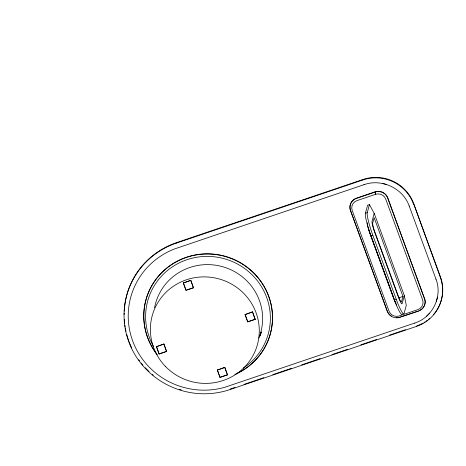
<?xml version="1.0" encoding="UTF-8"?>
<svg xmlns="http://www.w3.org/2000/svg" width="466" height="466" viewBox="0 0 466 466"><rect width="100%" height="100%" fill="white"/><g stroke="black" fill="none" stroke-linecap="round" stroke-linejoin="round"><path stroke-width="0.7" d="M414.623 323.101C432.425 317.678 442.886 296.452 435.955 279.099M367.383 222.777L367.325 223.226A9.897 1.264 71.3 0 0 369.695 232.942L394.015 299.405A9.897 1.264 71.3 0 0 396.764 305.067M436.403 301.391L437.516 297.028M440.411 276.722L440.283 277.2A39.674 38.661 15.2 0 1 416.406 326.439L230.047 389.547A79.354 77.321 15.2 0 1 128.703 341.555A79.354 77.321 15.2 0 1 176.451 243.083L176.585 242.605L362.944 179.497A39.674 38.661 15.2 0 1 413.616 203.491L440.411 276.722A39.674 38.661 15.2 0 1 433.38 314.748M156.454 346.704L163.95 344.007L166.583 351.504L159.133 354.026L156.454 346.704L163.95 344.007M159.133 354.026L156.5 346.529M183.33 283.019L190.827 280.322L193.46 287.819L186.01 290.341L183.33 283.019L190.827 280.322M186.01 290.341L183.377 282.845M217.342 370.097L224.845 367.4L227.478 374.897L220.022 377.419L217.342 370.097L224.845 367.4M220.022 377.419L217.389 369.922M245.064 314.585L252.566 311.888L255.199 319.379L247.743 321.907L245.064 314.585L252.566 311.888M247.743 321.907L245.11 314.41M350.455 210.661L350.514 210.446A9.92 9.664 15.2 0 1 356.478 198.137L375.118 191.823A9.92 9.664 15.2 0 1 387.788 197.823L424.928 299.953A9.92 9.664 15.2 0 1 419.79 310.554L398.721 317.684A9.92 9.664 15.2 0 1 387.817 312.523L350.094 209.438A9.92 9.664 15.2 0 1 355.238 198.842L376.301 191.707A9.92 9.664 15.2 0 1 387.211 196.873L424.573 298.735M176.451 243.083L362.816 179.975L362.944 179.497M402.257 313.915A19.84 2.534 71.3 0 1 394.387 299.912L370.942 235.837A19.84 2.534 71.3 0 1 365.408 213.218L367.575 205.256L369.439 204.621L374.186 213.306L404.331 295.689L406.282 305.317L404.121 313.286A19.84 2.534 71.3 0 1 396.251 299.283L372.806 235.202A19.84 2.534 71.3 0 1 367.272 212.589L369.439 204.621M375.118 191.823L375.613 194.305A7.934 7.73 15.2 0 1 385.743 199.099L422.592 299.795A7.934 7.73 15.2 0 1 417.816 309.64L399.181 315.954A7.934 7.73 15.2 0 1 389.046 311.154L352.203 210.463A7.934 7.73 15.2 0 1 356.973 200.613L375.613 194.305L375.182 192.009M374.186 213.306L371.979 221.647A9.897 1.264 71.3 0 0 374.355 231.363L398.675 297.826A9.897 1.264 71.3 0 0 402.059 303.838L404.331 295.689M440.283 277.2L413.616 203.491M387.298 311.352L350.514 210.446M402.962 296.44L401.5 301.828A7.934 1.014 71.3 0 1 398.348 296.225L374.903 232.15A7.934 1.014 71.3 0 1 372.689 223.103L374.157 217.721L402.962 296.44L398.966 297.797M399.968 317.352L400.026 317.136A9.92 9.664 15.2 0 1 398.78 317.468M418.602 311.043L400.69 316.915M416.406 326.439L416.534 325.961M426.536 316.268L429.739 313.065M364.115 184.647L174.098 249.1A74.985 73.069 15.2 0 0 132.629 340.815A74.985 73.069 15.2 0 0 224.676 387.316L414.757 323.055M365.408 213.218L367.272 212.589M186.732 289.939L193.506 287.644M370.942 235.837L372.806 235.202M247.79 321.732L255.246 319.21M159.18 353.857L166.63 351.329M394.387 299.912L396.251 299.283M220.069 377.25L227.525 374.722M230.175 389.069L234.986 387.438M243.928 384.415L263.873 377.658M272.814 374.635L291.378 368.344M301.694 364.855L320.258 358.564M331.949 354.603L347.77 349.25M360.835 344.823L376.65 339.469M389.716 335.042L405.531 329.689M363.975 184.693C381.654 178.28 403.125 188.281 409.259 206.135M382.295 183.406L386.768 184.553M409.206 206.001L436.007 279.233M370.493 234.404L393.444 297.122M252.52 312.057L255.199 319.379M224.798 367.575L227.478 374.897M190.78 280.491L193.46 287.819M163.904 344.182L166.583 351.504M375.118 192.027L375.613 194.305M362.816 179.975A39.674 38.661 15.2 0 1 413.482 203.968M429.78 318.342A39.674 38.661 15.2 0 1 428.312 319.571M427.293 320.346A39.674 38.661 15.2 0 1 426.256 321.091M425.19 321.796A39.674 38.661 15.2 0 1 424.101 322.472M422.994 323.113A39.674 38.661 15.2 0 1 417.146 325.751M181.239 389.92A79.354 77.321 15.2 0 1 179.259 389.302M153.285 375.194A79.354 77.321 15.2 0 1 152.219 374.315M149.126 371.577A79.354 77.321 15.2 0 1 145.229 367.691M142.94 365.128A79.354 77.321 15.2 0 1 141.192 363.014M139.515 360.841A79.354 77.321 15.2 0 1 138.705 359.735M131.744 347.986A79.354 77.321 15.2 0 1 129.07 341.718M128.837 341.083A79.354 77.321 15.2 0 1 127.736 337.862M127.533 337.215A79.354 77.321 15.2 0 1 126.781 334.605M125.977 331.309A79.354 77.321 15.2 0 1 125.692 329.98M125.558 329.316A79.354 77.321 15.2 0 1 125.313 327.982M125.092 326.643A79.354 77.321 15.2 0 1 124.894 325.303M124.638 323.288A79.354 77.321 15.2 0 1 124.294 319.245M124.166 314.515A79.354 77.321 15.2 0 1 124.183 313.164M124.253 311.137A79.354 77.321 15.2 0 1 176.585 242.605M261.298 332.142A54.557 53.159 15.2 0 1 259.888 336.073M261.315 331.943A54.557 53.159 15.2 0 1 259.853 335.852M370.243 233.722A7.934 1.014 71.3 0 1 369.899 232.755M369.253 230.792A7.934 1.014 71.3 0 1 368.967 229.831M396.001 302.941A7.934 1.014 71.3 0 1 395.721 302.475M395.418 301.904A7.934 1.014 71.3 0 1 395.092 301.234M394.399 299.638A7.934 1.014 71.3 0 1 393.694 297.803M397.498 317.643A9.92 9.664 15.2 0 1 396.205 317.649M391.323 316.059A9.92 9.664 15.2 0 1 387.875 312.307M424.631 298.52A9.92 9.664 15.2 0 1 419.849 310.339M154.572 307.723A54.557 53.159 15.2 0 1 223.045 266.832A54.557 53.159 15.2 0 1 258.846 338.013M157.234 354.847A64.471 62.823 15.2 0 1 172.705 263.948A64.471 62.823 15.2 0 1 264.414 287.196A64.471 62.823 15.2 0 1 234.876 374.53M153.489 346.355A62.491 60.889 15.2 0 1 175.973 264.63A62.491 60.889 15.2 0 1 260.511 285.145A62.491 60.889 15.2 0 1 243.269 368.146M147.378 336.627A64.471 62.823 15.2 0 1 184.711 257.838A64.471 62.823 15.2 0 1 267.158 292.333A64.471 62.823 15.2 0 1 236.151 373.773M156.885 354.108A64.471 62.823 15.2 0 1 150.506 343.955M150.209 343.355A64.471 62.823 15.2 0 1 147.6 337.25M165.506 366.474A54.557 53.159 15.2 0 0 257.121 345.69A54.557 53.159 15.2 0 0 191.87 278.254A54.557 53.159 15.2 0 0 165.506 366.474"/></g></svg>
